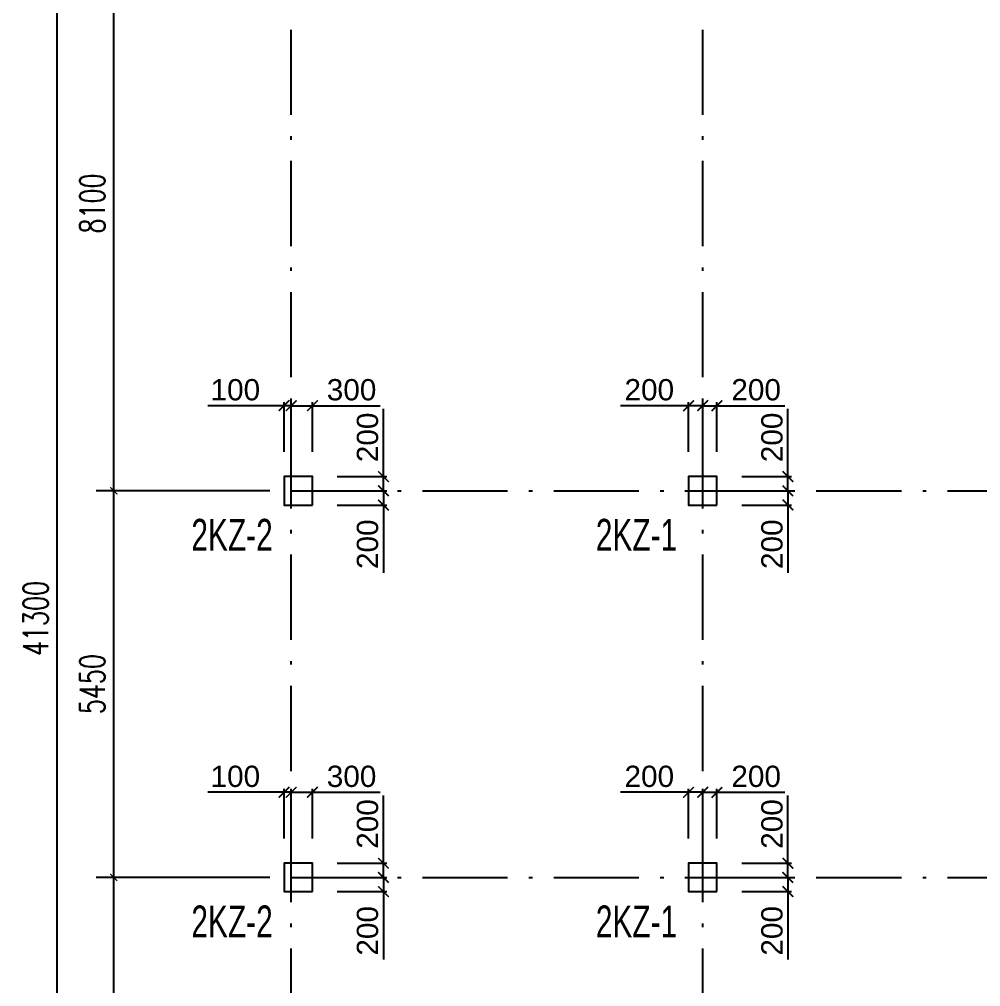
# Model space of a CAD drawing. Header units: millimetres. Extents: x -3831 to 465700, y 39900 to 106100.
# Drawn here: x -3831 to 9717, y 75460 to 89096 of the extents above; entities that cross this region are included whole.
import ezdxf

# ---------------------------------------------------------------- set-up
doc = ezdxf.new("R2010")
doc.units = ezdxf.units.MM
doc.linetypes.add('线型2', pattern=[1850, 1200, -300, 50, -300])
for name, color, linetype in [('AXIS', 3, 'Continuous'), ('column_dim', 90, 'Continuous'), ('DOTE', 10, '线型2')]:
    doc.layers.add(name, color=color, linetype=linetype)
doc.layers.add('S_Cl', color=2, linetype='Continuous', lineweight=25)
doc.layers.add('S_ColumFocus', color=2, linetype='Continuous', lineweight=9)
doc.styles.add('_TCH_DIM_T3', font='SIMPLEX', dxfattribs={"width": 0.705882, "bigfont": 'GBCBIG'})
doc.styles.get("Standard").update_dxf_attribs({"font": 'arial.ttf'})
doc.styles.add('xxxx', font='RIF.ttf')
doc.dimstyles.new('_TCH_ARCH&&100', dxfattribs={"dimtxt": 297.5, "dimasz": 100, "dimexe": 250, "dimexo": 300, "dimgap": 126.25, "dimtad": 1, "dimdec": 0, "dimzin": 0, "dimdsep": 46, "dimtxsty": '_TCH_DIM_T3', "dimblk": 'ARCHTICK', "dimcen": 0.09, "dimclrt": 7, "dimazin": 2, "dimtfac": 1, "dimtdec": 0, "dimtix": 1, "dimtmove": 2, "dimatfit": 3, "dimfxl": 100, "dimtolj": 1, "dimtzin": 0, "dimarcsym": 0})
doc.dimstyles.new('ISO-25', dxfattribs={"dimtxt": 2.5, "dimasz": 2.5, "dimexe": 1.25, "dimexo": 0.625, "dimtad": 1, "dimtxsty": 'Standard', "dimcen": 2.5, "dimadec": 0, "dimazin": 0, "dimtfac": 1, "dimtmove": 0, "dimatfit": 3, "dimfxl": 1, "dimarcsym": 0})

# ---------------------------------------------------------------- blocks, each defined once
blk = doc.blocks.new('_ArchTick')
at = {"color": 0, "linetype": 'ByBlock', "const_width": 0.15}
blk.add_lwpolyline([(-0.5, -0.5), (0.5, 0.5)], dxfattribs=at)
blk = doc.blocks.new('*D1614')
at = {"layer": 'column_dim', "color": 0, "lineweight": -2, "transparency": 16777216}
for p, q in [((6350, 82450), (7050, 82450)), ((7000, 82450), (7000, 82250)), ((6350, 82250), (7050, 82250)), ((7000, 82250), (7000, 81293))]:
    blk.add_line(p, q, dxfattribs=at)
at = {"layer": 'Defpoints', "color": 0, "transparency": 16777216}
for p in [(6000, 82450), (7000, 82450), (6000, 82250)]:
    blk.add_point(p, dxfattribs=at)
at = {"layer": 'column_dim', "color": 0, "lineweight": -2, "transparency": 16777216, "xscale": 150, "yscale": 150, "zscale": 150}
for p, rotation in [((7000, 82450), 90), ((7000, 82250), 270)]:
    blk.add_blockref('_ArchTick', p, dxfattribs=dict(at, rotation=rotation))
at = {"layer": 'column_dim', "color": 7, "transparency": 16777216, "insert": (6777, 81697), "char_height": 300, "attachment_point": 5, "rotation": 90}
blk.add_mtext('200', dxfattribs=at)
blk = doc.blocks.new('*D1615')
at = {"layer": 'column_dim', "color": 0, "lineweight": -2, "transparency": 16777216}
for p, q in [((7000, 82650), (7000, 83607)), ((6350, 82650), (7050, 82650)), ((7000, 82450), (7000, 82650)), ((6350, 82450), (7050, 82450))]:
    blk.add_line(p, q, dxfattribs=at)
at = {"layer": 'Defpoints', "color": 0, "transparency": 16777216}
for p in [(6000, 82650), (6000, 82450), (7000, 82450)]:
    blk.add_point(p, dxfattribs=at)
at = {"layer": 'column_dim', "color": 0, "lineweight": -2, "transparency": 16777216, "xscale": 150, "yscale": 150, "zscale": 150}
for p, rotation in [((7000, 82650), 90), ((7000, 82450), 270)]:
    blk.add_blockref('_ArchTick', p, dxfattribs=dict(at, rotation=rotation))
at = {"layer": 'column_dim', "color": 7, "transparency": 16777216, "insert": (6777, 83203), "char_height": 300, "attachment_point": 5, "rotation": 90}
blk.add_mtext('200', dxfattribs=at)
blk = doc.blocks.new('*D1616')
at = {"layer": 'column_dim', "color": 0, "lineweight": -2, "transparency": 16777216}
for p, q in [((5800, 83000), (5800, 83700)), ((5800, 83650), (6000, 83650)), ((6000, 83000), (6000, 83700)), ((6000, 83650), (6957, 83650))]:
    blk.add_line(p, q, dxfattribs=at)
at = {"layer": 'Defpoints', "color": 0, "transparency": 16777216}
for p in [(5800, 83650), (5800, 82650), (6000, 82650)]:
    blk.add_point(p, dxfattribs=at)
at = {"layer": 'column_dim', "color": 0, "lineweight": -2, "transparency": 16777216, "xscale": 150, "yscale": 150, "zscale": 150, "rotation": 180}
blk.add_blockref('_ArchTick', (5800, 83650), dxfattribs=at)
at = {"layer": 'column_dim', "color": 0, "lineweight": -2, "transparency": 16777216, "xscale": 150, "yscale": 150, "zscale": 150}
blk.add_blockref('_ArchTick', (6000, 83650), dxfattribs=at)
at = {"layer": 'column_dim', "color": 7, "transparency": 16777216, "insert": (6553, 83873), "char_height": 300, "attachment_point": 5}
blk.add_mtext('200', dxfattribs=at)
blk = doc.blocks.new('*D1617')
at = {"layer": 'column_dim', "color": 0, "lineweight": -2, "transparency": 16777216}
for p, q in [((5600, 83650), (4643, 83650)), ((5600, 83000), (5600, 83700)), ((5800, 83650), (5600, 83650)), ((5800, 83000), (5800, 83700))]:
    blk.add_line(p, q, dxfattribs=at)
at = {"layer": 'Defpoints', "color": 0, "transparency": 16777216}
for p in [(5800, 83650), (5600, 82650), (5800, 82650)]:
    blk.add_point(p, dxfattribs=at)
at = {"layer": 'column_dim', "color": 0, "lineweight": -2, "transparency": 16777216, "xscale": 150, "yscale": 150, "zscale": 150, "rotation": 180}
blk.add_blockref('_ArchTick', (5600, 83650), dxfattribs=at)
at = {"layer": 'column_dim', "color": 0, "lineweight": -2, "transparency": 16777216, "xscale": 150, "yscale": 150, "zscale": 150}
blk.add_blockref('_ArchTick', (5800, 83650), dxfattribs=at)
at = {"layer": 'column_dim', "color": 7, "transparency": 16777216, "insert": (5047, 83873), "char_height": 300, "attachment_point": 5}
blk.add_mtext('200', dxfattribs=at)
blk = doc.blocks.new('*D1618')
at = {"layer": 'column_dim', "color": 0, "lineweight": -2, "transparency": 16777216}
for p, q in [((6350, 77000), (7050, 77000)), ((7000, 77000), (7000, 76800)), ((6350, 76800), (7050, 76800)), ((7000, 76800), (7000, 75843))]:
    blk.add_line(p, q, dxfattribs=at)
at = {"layer": 'Defpoints', "color": 0, "transparency": 16777216}
for p in [(6000, 77000), (7000, 77000), (6000, 76800)]:
    blk.add_point(p, dxfattribs=at)
at = {"layer": 'column_dim', "color": 0, "lineweight": -2, "transparency": 16777216, "xscale": 150, "yscale": 150, "zscale": 150}
for p, rotation in [((7000, 77000), 90), ((7000, 76800), 270)]:
    blk.add_blockref('_ArchTick', p, dxfattribs=dict(at, rotation=rotation))
at = {"layer": 'column_dim', "color": 7, "transparency": 16777216, "insert": (6777, 76247), "char_height": 300, "attachment_point": 5, "rotation": 90}
blk.add_mtext('200', dxfattribs=at)
blk = doc.blocks.new('*D1619')
at = {"layer": 'column_dim', "color": 0, "lineweight": -2, "transparency": 16777216}
for p, q in [((7000, 77200), (7000, 78157)), ((6350, 77200), (7050, 77200)), ((7000, 77000), (7000, 77200)), ((6350, 77000), (7050, 77000))]:
    blk.add_line(p, q, dxfattribs=at)
at = {"layer": 'Defpoints', "color": 0, "transparency": 16777216}
for p in [(6000, 77200), (6000, 77000), (7000, 77000)]:
    blk.add_point(p, dxfattribs=at)
at = {"layer": 'column_dim', "color": 0, "lineweight": -2, "transparency": 16777216, "xscale": 150, "yscale": 150, "zscale": 150}
for p, rotation in [((7000, 77200), 90), ((7000, 77000), 270)]:
    blk.add_blockref('_ArchTick', p, dxfattribs=dict(at, rotation=rotation))
at = {"layer": 'column_dim', "color": 7, "transparency": 16777216, "insert": (6777, 77753), "char_height": 300, "attachment_point": 5, "rotation": 90}
blk.add_mtext('200', dxfattribs=at)
blk = doc.blocks.new('*D1620')
at = {"layer": 'column_dim', "color": 0, "lineweight": -2, "transparency": 16777216}
for p, q in [((5800, 77550), (5800, 78250)), ((5800, 78200), (6000, 78200)), ((6000, 77550), (6000, 78250)), ((6000, 78200), (6957, 78200))]:
    blk.add_line(p, q, dxfattribs=at)
at = {"layer": 'Defpoints', "color": 0, "transparency": 16777216}
for p in [(5800, 78200), (5800, 77200), (6000, 77200)]:
    blk.add_point(p, dxfattribs=at)
at = {"layer": 'column_dim', "color": 0, "lineweight": -2, "transparency": 16777216, "xscale": 150, "yscale": 150, "zscale": 150, "rotation": 180}
blk.add_blockref('_ArchTick', (5800, 78200), dxfattribs=at)
at = {"layer": 'column_dim', "color": 0, "lineweight": -2, "transparency": 16777216, "xscale": 150, "yscale": 150, "zscale": 150}
blk.add_blockref('_ArchTick', (6000, 78200), dxfattribs=at)
at = {"layer": 'column_dim', "color": 7, "transparency": 16777216, "insert": (6553, 78423), "char_height": 300, "attachment_point": 5}
blk.add_mtext('200', dxfattribs=at)
blk = doc.blocks.new('*D1621')
at = {"layer": 'column_dim', "color": 0, "lineweight": -2, "transparency": 16777216}
for p, q in [((5600, 78200), (4643, 78200)), ((5600, 77550), (5600, 78250)), ((5800, 78200), (5600, 78200)), ((5800, 77550), (5800, 78250))]:
    blk.add_line(p, q, dxfattribs=at)
at = {"layer": 'Defpoints', "color": 0, "transparency": 16777216}
for p in [(5800, 78200), (5600, 77200), (5800, 77200)]:
    blk.add_point(p, dxfattribs=at)
at = {"layer": 'column_dim', "color": 0, "lineweight": -2, "transparency": 16777216, "xscale": 150, "yscale": 150, "zscale": 150, "rotation": 180}
blk.add_blockref('_ArchTick', (5600, 78200), dxfattribs=at)
at = {"layer": 'column_dim', "color": 0, "lineweight": -2, "transparency": 16777216, "xscale": 150, "yscale": 150, "zscale": 150}
blk.add_blockref('_ArchTick', (5800, 78200), dxfattribs=at)
at = {"layer": 'column_dim', "color": 7, "transparency": 16777216, "insert": (5047, 78423), "char_height": 300, "attachment_point": 5}
blk.add_mtext('200', dxfattribs=at)
blk = doc.blocks.new('*D1646')
at = {"layer": 'column_dim', "color": 0, "lineweight": -2, "transparency": 16777216}
for p, q in [((650, 82450), (1350, 82450)), ((1300, 82450), (1300, 82250)), ((650, 82250), (1350, 82250)), ((1300, 82250), (1300, 81293))]:
    blk.add_line(p, q, dxfattribs=at)
at = {"layer": 'Defpoints', "color": 0, "transparency": 16777216}
for p in [(300, 82450), (1300, 82450), (300, 82250)]:
    blk.add_point(p, dxfattribs=at)
at = {"layer": 'column_dim', "color": 0, "lineweight": -2, "transparency": 16777216, "xscale": 150, "yscale": 150, "zscale": 150}
for p, rotation in [((1300, 82450), 90), ((1300, 82250), 270)]:
    blk.add_blockref('_ArchTick', p, dxfattribs=dict(at, rotation=rotation))
at = {"layer": 'column_dim', "color": 7, "transparency": 16777216, "insert": (1077, 81697), "char_height": 300, "attachment_point": 5, "rotation": 90}
blk.add_mtext('200', dxfattribs=at)
blk = doc.blocks.new('*D1647')
at = {"layer": 'column_dim', "color": 0, "lineweight": -2, "transparency": 16777216}
for p, q in [((1300, 82650), (1300, 83607)), ((650, 82650), (1350, 82650)), ((1300, 82450), (1300, 82650)), ((650, 82450), (1350, 82450))]:
    blk.add_line(p, q, dxfattribs=at)
at = {"layer": 'Defpoints', "color": 0, "transparency": 16777216}
for p in [(300, 82650), (300, 82450), (1300, 82450)]:
    blk.add_point(p, dxfattribs=at)
at = {"layer": 'column_dim', "color": 0, "lineweight": -2, "transparency": 16777216, "xscale": 150, "yscale": 150, "zscale": 150}
for p, rotation in [((1300, 82650), 90), ((1300, 82450), 270)]:
    blk.add_blockref('_ArchTick', p, dxfattribs=dict(at, rotation=rotation))
at = {"layer": 'column_dim', "color": 7, "transparency": 16777216, "insert": (1077, 83203), "char_height": 300, "attachment_point": 5, "rotation": 90}
blk.add_mtext('200', dxfattribs=at)
blk = doc.blocks.new('*D1648')
at = {"layer": 'column_dim', "color": 0, "lineweight": -2, "transparency": 16777216}
for p, q in [((0, 83000), (0, 83700)), ((0, 83650), (300, 83650)), ((300, 83000), (300, 83700)), ((300, 83650), (1252, 83650))]:
    blk.add_line(p, q, dxfattribs=at)
at = {"layer": 'Defpoints', "color": 0, "transparency": 16777216}
for p in [(0, 83650), (0, 82650), (300, 82650)]:
    blk.add_point(p, dxfattribs=at)
at = {"layer": 'column_dim', "color": 0, "lineweight": -2, "transparency": 16777216, "xscale": 150, "yscale": 150, "zscale": 150, "rotation": 180}
blk.add_blockref('_ArchTick', (0, 83650), dxfattribs=at)
at = {"layer": 'column_dim', "color": 0, "lineweight": -2, "transparency": 16777216, "xscale": 150, "yscale": 150, "zscale": 150}
blk.add_blockref('_ArchTick', (300, 83650), dxfattribs=at)
at = {"layer": 'column_dim', "color": 7, "transparency": 16777216, "insert": (851, 83873), "char_height": 300, "attachment_point": 5}
blk.add_mtext('300', dxfattribs=at)
blk = doc.blocks.new('*D1649')
at = {"layer": 'column_dim', "color": 0, "lineweight": -2, "transparency": 16777216}
for p, q in [((-100, 83650), (-1174, 83650)), ((-100, 83000), (-100, 83700)), ((0, 83650), (-100, 83650)), ((0, 83000), (0, 83700)), ((0, 83650), (150, 83650))]:
    blk.add_line(p, q, dxfattribs=at)
at = {"layer": 'Defpoints', "color": 0, "transparency": 16777216}
for p in [(0, 83650), (-100, 82650), (0, 82650)]:
    blk.add_point(p, dxfattribs=at)
at = {"layer": 'column_dim', "color": 0, "lineweight": -2, "transparency": 16777216, "xscale": 150, "yscale": 150, "zscale": 150}
blk.add_blockref('_ArchTick', (-100, 83650), dxfattribs=at)
at = {"layer": 'column_dim', "color": 0, "lineweight": -2, "transparency": 16777216, "xscale": 150, "yscale": 150, "zscale": 150, "rotation": 180}
blk.add_blockref('_ArchTick', (0, 83650), dxfattribs=at)
at = {"layer": 'column_dim', "color": 7, "transparency": 16777216, "insert": (-787, 83873), "char_height": 300, "attachment_point": 5}
blk.add_mtext('100', dxfattribs=at)
blk = doc.blocks.new('*D1650')
at = {"layer": 'column_dim', "color": 0, "lineweight": -2, "transparency": 16777216}
for p, q in [((650, 77000), (1350, 77000)), ((1300, 77000), (1300, 76800)), ((650, 76800), (1350, 76800)), ((1300, 76800), (1300, 75843))]:
    blk.add_line(p, q, dxfattribs=at)
at = {"layer": 'Defpoints', "color": 0, "transparency": 16777216}
for p in [(300, 77000), (1300, 77000), (300, 76800)]:
    blk.add_point(p, dxfattribs=at)
at = {"layer": 'column_dim', "color": 0, "lineweight": -2, "transparency": 16777216, "xscale": 150, "yscale": 150, "zscale": 150}
for p, rotation in [((1300, 77000), 90), ((1300, 76800), 270)]:
    blk.add_blockref('_ArchTick', p, dxfattribs=dict(at, rotation=rotation))
at = {"layer": 'column_dim', "color": 7, "transparency": 16777216, "insert": (1077, 76247), "char_height": 300, "attachment_point": 5, "rotation": 90}
blk.add_mtext('200', dxfattribs=at)
blk = doc.blocks.new('*D1651')
at = {"layer": 'column_dim', "color": 0, "lineweight": -2, "transparency": 16777216}
for p, q in [((1300, 77200), (1300, 78157)), ((650, 77200), (1350, 77200)), ((1300, 77000), (1300, 77200)), ((650, 77000), (1350, 77000))]:
    blk.add_line(p, q, dxfattribs=at)
at = {"layer": 'Defpoints', "color": 0, "transparency": 16777216}
for p in [(300, 77200), (300, 77000), (1300, 77000)]:
    blk.add_point(p, dxfattribs=at)
at = {"layer": 'column_dim', "color": 0, "lineweight": -2, "transparency": 16777216, "xscale": 150, "yscale": 150, "zscale": 150}
for p, rotation in [((1300, 77200), 90), ((1300, 77000), 270)]:
    blk.add_blockref('_ArchTick', p, dxfattribs=dict(at, rotation=rotation))
at = {"layer": 'column_dim', "color": 7, "transparency": 16777216, "insert": (1077, 77753), "char_height": 300, "attachment_point": 5, "rotation": 90}
blk.add_mtext('200', dxfattribs=at)
blk = doc.blocks.new('*D1652')
at = {"layer": 'column_dim', "color": 0, "lineweight": -2, "transparency": 16777216}
for p, q in [((0, 77550), (0, 78250)), ((0, 78200), (300, 78200)), ((300, 77550), (300, 78250)), ((300, 78200), (1252, 78200))]:
    blk.add_line(p, q, dxfattribs=at)
at = {"layer": 'Defpoints', "color": 0, "transparency": 16777216}
for p in [(0, 78200), (0, 77200), (300, 77200)]:
    blk.add_point(p, dxfattribs=at)
at = {"layer": 'column_dim', "color": 0, "lineweight": -2, "transparency": 16777216, "xscale": 150, "yscale": 150, "zscale": 150, "rotation": 180}
blk.add_blockref('_ArchTick', (0, 78200), dxfattribs=at)
at = {"layer": 'column_dim', "color": 0, "lineweight": -2, "transparency": 16777216, "xscale": 150, "yscale": 150, "zscale": 150}
blk.add_blockref('_ArchTick', (300, 78200), dxfattribs=at)
at = {"layer": 'column_dim', "color": 7, "transparency": 16777216, "insert": (851, 78423), "char_height": 300, "attachment_point": 5}
blk.add_mtext('300', dxfattribs=at)
blk = doc.blocks.new('*D1653')
at = {"layer": 'column_dim', "color": 0, "lineweight": -2, "transparency": 16777216}
for p, q in [((-100, 78200), (-1174, 78200)), ((-100, 77550), (-100, 78250)), ((0, 78200), (-100, 78200)), ((0, 77550), (0, 78250)), ((0, 78200), (150, 78200))]:
    blk.add_line(p, q, dxfattribs=at)
at = {"layer": 'Defpoints', "color": 0, "transparency": 16777216}
for p in [(0, 78200), (-100, 77200), (0, 77200)]:
    blk.add_point(p, dxfattribs=at)
at = {"layer": 'column_dim', "color": 0, "lineweight": -2, "transparency": 16777216, "xscale": 150, "yscale": 150, "zscale": 150}
blk.add_blockref('_ArchTick', (-100, 78200), dxfattribs=at)
at = {"layer": 'column_dim', "color": 0, "lineweight": -2, "transparency": 16777216, "xscale": 150, "yscale": 150, "zscale": 150, "rotation": 180}
blk.add_blockref('_ArchTick', (0, 78200), dxfattribs=at)
at = {"layer": 'column_dim', "color": 7, "transparency": 16777216, "insert": (-787, 78423), "char_height": 300, "attachment_point": 5}
blk.add_mtext('100', dxfattribs=at)
blk = doc.blocks.new('*D2338')
at = {"layer": 'AXIS', "color": 0, "lineweight": -2, "transparency": 16777216}
for p, q in [((-300, 101300), (-3550, 101300)), ((-3300, 60000), (-3300, 101300)), ((-300, 60000), (-3550, 60000))]:
    blk.add_line(p, q, dxfattribs=at)
at = {"layer": 'Defpoints', "color": 0, "transparency": 16777216}
for p in [(-3300, 101300), (0, 101300), (0, 60000)]:
    blk.add_point(p, dxfattribs=at)
at = {"layer": 'AXIS', "color": 0, "lineweight": -2, "transparency": 16777216, "xscale": 100, "yscale": 100, "zscale": 100}
for p, rotation in [((-3300, 101300), 90), ((-3300, 60000), 270)]:
    blk.add_blockref('_ArchTick', p, dxfattribs=dict(at, rotation=rotation))
at = {"layer": 'AXIS', "color": 7, "transparency": 16777216, "insert": (-3601.25, 80650), "char_height": 350, "attachment_point": 5, "rotation": 90, "style": '_TCH_DIM_T3'}
blk.add_mtext('\\A1;41300', dxfattribs=at)
blk = doc.blocks.new('*D2341')
at = {"layer": 'AXIS', "color": 0, "lineweight": -2, "transparency": 16777216}
for p, q in [((-300, 77000), (-2750, 77000)), ((-2500, 71600), (-2500, 77000)), ((-300, 71600), (-2750, 71600))]:
    blk.add_line(p, q, dxfattribs=at)
at = {"layer": 'Defpoints', "color": 0, "transparency": 16777216}
for p in [(-2500, 77000), (0, 77000), (0, 71600)]:
    blk.add_point(p, dxfattribs=at)
at = {"layer": 'AXIS', "color": 0, "lineweight": -2, "transparency": 16777216, "xscale": 100, "yscale": 100, "zscale": 100}
for p, rotation in [((-2500, 77000), 90), ((-2500, 71600), 270)]:
    blk.add_blockref('_ArchTick', p, dxfattribs=dict(at, rotation=rotation))
at = {"layer": 'AXIS', "color": 7, "transparency": 16777216, "insert": (-2801.25, 74300), "char_height": 350, "attachment_point": 5, "rotation": 90, "style": '_TCH_DIM_T3'}
blk.add_mtext('\\A1;5400', dxfattribs=at)
blk = doc.blocks.new('*D2342')
at = {"layer": 'AXIS', "color": 0, "lineweight": -2, "transparency": 16777216}
for p, q in [((-300, 82450), (-2750, 82450)), ((-2500, 77000), (-2500, 82450)), ((-300, 77000), (-2750, 77000))]:
    blk.add_line(p, q, dxfattribs=at)
at = {"layer": 'Defpoints', "color": 0, "transparency": 16777216}
for p in [(-2500, 82450), (0, 82450), (0, 77000)]:
    blk.add_point(p, dxfattribs=at)
at = {"layer": 'AXIS', "color": 0, "lineweight": -2, "transparency": 16777216, "xscale": 100, "yscale": 100, "zscale": 100}
for p, rotation in [((-2500, 82450), 90), ((-2500, 77000), 270)]:
    blk.add_blockref('_ArchTick', p, dxfattribs=dict(at, rotation=rotation))
at = {"layer": 'AXIS', "color": 7, "transparency": 16777216, "insert": (-2801.25, 79725), "char_height": 350, "attachment_point": 5, "rotation": 90, "style": '_TCH_DIM_T3'}
blk.add_mtext('\\A1;5450', dxfattribs=at)
blk = doc.blocks.new('*D2343')
at = {"layer": 'AXIS', "color": 0, "lineweight": -2, "transparency": 16777216}
for p, q in [((-300, 90550), (-2750, 90550)), ((-2500, 82450), (-2500, 90550)), ((-300, 82450), (-2750, 82450))]:
    blk.add_line(p, q, dxfattribs=at)
at = {"layer": 'Defpoints', "color": 0, "transparency": 16777216}
for p in [(-2500, 90550), (0, 90550), (0, 82450)]:
    blk.add_point(p, dxfattribs=at)
at = {"layer": 'AXIS', "color": 0, "lineweight": -2, "transparency": 16777216, "xscale": 100, "yscale": 100, "zscale": 100}
for p, rotation in [((-2500, 90550), 90), ((-2500, 82450), 270)]:
    blk.add_blockref('_ArchTick', p, dxfattribs=dict(at, rotation=rotation))
at = {"layer": 'AXIS', "color": 7, "transparency": 16777216, "insert": (-2801.25, 86500), "char_height": 350, "attachment_point": 5, "rotation": 90, "style": '_TCH_DIM_T3'}
blk.add_mtext('\\A1;8100', dxfattribs=at)

msp = doc.modelspace()

# ---------------------------------------------------------------- linework, layer by layer
at = {"layer": 'DOTE'}
for p, q in [((0, 60000), (0, 101300)), ((5800, 60000), (5800, 101300)), ((0, 82450), (72500, 82450)), ((0, 77000), (72500, 77000))]:
    msp.add_line(p, q, dxfattribs=at)
at = {"layer": 'S_Cl'}
for points in [[(300, 82250), (300, 82650), (-100, 82650), (-100, 82250)], [(6000, 82250), (6000, 82650), (5600, 82650), (5600, 82250)], [(300, 76800), (300, 77200), (-100, 77200), (-100, 76800)], [(6000, 76800), (6000, 77200), (5600, 77200), (5600, 76800)]]:
    msp.add_lwpolyline(points, close=True, dxfattribs=at)

# ---------------------------------------------------------------- texts
at = {"layer": 'S_ColumFocus', "char_height": 450, "width": 845.875, "attachment_point": 5, "style": 'xxxx'}
for s, insert in [('\\W0.7000;2KZ-2', (-833.48223, 81828.98598)), ('{\\W0.7;2KZ-1}', (4866.51777, 81828.98598)), ('\\W0.7000;2KZ-2', (-833.48223, 76378.98598)), ('{\\W0.7;2KZ-1}', (4866.51777, 76378.98598))]:
    msp.add_mtext(s, dxfattribs=dict(at, insert=insert))

# ---------------------------------------------------------------- dimensions: what is measured, and where the dimension line sits
at = {"layer": 'AXIS'}
for p1, p2, distance, picture, middle in [((0, 60000), (0, 101300), 3300, '*D2338', (-3601.25, 80650)), ((0, 82450), (0, 90550), 2500, '*D2343', (-2801.25, 86500)), ((0, 77000), (0, 82450), 2500, '*D2342', (-2801.25, 79725)), ((0, 71600), (0, 77000), 2500, '*D2341', (-2801.25, 74300))]:
    dim = msp.add_aligned_dim(p1=p1, p2=p2, distance=distance, dimstyle='_TCH_ARCH&&100', override={"dimtxt": 350}, dxfattribs=at)
    dim.commit()
    dim.dimension.update_dxf_attribs({"geometry": picture, "text_midpoint": middle})
at = {"layer": 'column_dim'}
for p1, p2, distance, picture, middle in [((-100, 82650), (0, 82650), 1000, '*D1649', (-786.78035, 83873.1719)), ((300, 82650), (0, 82650), -1000, '*D1648', (850.79809, 83873.27422)), ((5600, 82650), (5800, 82650), 1000, '*D1617', (5046.54161, 83873.1719)), ((6000, 82650), (5800, 82650), -1000, '*D1616', (6553.45839, 83873.1719)), ((300, 82650), (300, 82450), 1000, '*D1647', (1076.8281, 83203.45839)), ((6000, 82650), (6000, 82450), 1000, '*D1615', (6776.8281, 83203.45839)), ((300, 82250), (300, 82450), -1000, '*D1646', (1076.8281, 81696.54161)), ((6000, 82250), (6000, 82450), -1000, '*D1614', (6776.8281, 81696.54161)), ((-100, 77200), (0, 77200), 1000, '*D1653', (-786.78035, 78423.1719)), ((300, 77200), (0, 77200), -1000, '*D1652', (850.79809, 78423.27422)), ((5600, 77200), (5800, 77200), 1000, '*D1621', (5046.54161, 78423.1719)), ((6000, 77200), (5800, 77200), -1000, '*D1620', (6553.45839, 78423.1719)), ((300, 77200), (300, 77000), 1000, '*D1651', (1076.8281, 77753.45839)), ((6000, 77200), (6000, 77000), 1000, '*D1619', (6776.8281, 77753.45839)), ((300, 76800), (300, 77000), -1000, '*D1650', (1076.8281, 76246.54161)), ((6000, 76800), (6000, 77000), -1000, '*D1618', (6776.8281, 76246.54161))]:
    dim = msp.add_aligned_dim(p1=p1, p2=p2, distance=distance, dimstyle='ISO-25', override={"dimtxt": 300, "dimasz": 150, "dimexe": 50, "dimexo": 350, "dimgap": 70, "dimjust": 1, "dimblk1": 'ArchTick', "dimblk2": 'ArchTick', "dimsah": 1, "dimclrt": 7}, dxfattribs=at)
    dim.commit()
    dim.dimension.update_dxf_attribs({"geometry": picture, "text_midpoint": middle})

doc.saveas('drawing.dxf')
